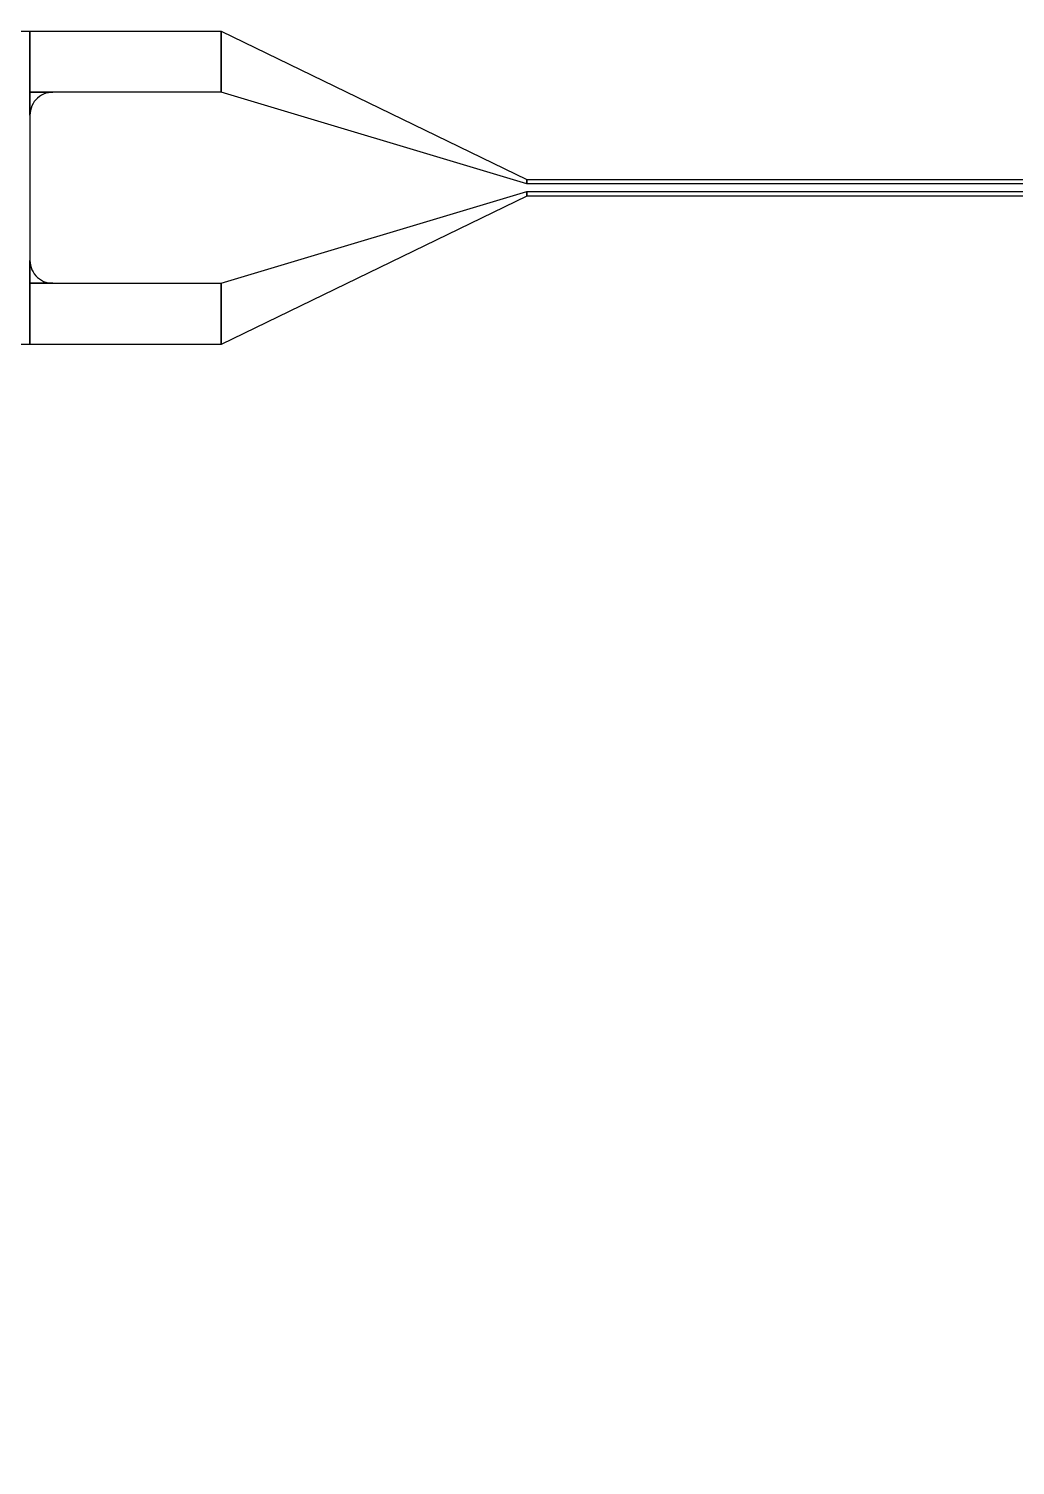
# Model space of a CAD drawing. Extents: x -50000 to 50000, y -50000 to 50000.
# Drawn here: x -20582 to -19291, y 37929 to 39808 of the extents above; entities that cross this region are included whole.
import ezdxf

# ---------------------------------------------------------------- set-up
doc = ezdxf.new("R2010")
doc.units = 0
doc.layers.add('FRAME', color=14, linetype='CONTINUOUS')
doc.layers.add('XOR', color=5, linetype='CONTINUOUS')

# ---------------------------------------------------------------- blocks, each defined once
blk = doc.blocks.new('CHIP_RESONATOR1')
at = {"layer": 'XOR'}
blk.add_lwpolyline([(870, 3705), (920, 3705), (920, 3295), (870, 3295)], dxfattribs=at)
for points in [[(920, 3625), (920, 3705), (1170, 3705), (1170, 3625)], [(1570, 3505), (1170, 3625), (1170, 3705), (1570, 3511)], [(920, 3595), (920, 3625), (950, 3625), (946.864, 3624.836), (943.763, 3624.344), (940.729, 3623.532), (937.798, 3622.406), (935, 3620.981), (932.366, 3619.271), (929.926, 3617.294), (927.706, 3615.074), (925.729, 3612.634), (924.019, 3610), (922.594, 3607.202), (921.468, 3604.271), (920.656, 3601.237), (920.164, 3598.136)], [(1170, 3295), (1170, 3375), (1570, 3495), (1570, 3489)], [(1570, 3505), (1570, 3511), (5430, 3511), (5430, 3505)], [(1570, 3489), (1570, 3495), (5430, 3495), (5430, 3489)], [(920, 3375), (920, 3405), (920.164, 3401.864), (920.656, 3398.763), (921.468, 3395.729), (922.594, 3392.798), (924.019, 3390), (925.729, 3387.366), (927.706, 3384.926), (929.926, 3382.706), (932.366, 3380.729), (935, 3379.019), (937.798, 3377.594), (940.729, 3376.468), (943.763, 3375.656), (946.864, 3375.164), (950, 3375)], [(920, 3295), (920, 3375), (1170, 3375), (1170, 3295)]]:
    blk.add_lwpolyline(points, close=True, dxfattribs=at)

msp = doc.modelspace()

# ---------------------------------------------------------------- linework, layer by layer
at = {"layer": 'FRAME'}
for radius in [50000, 49000]:
    msp.add_circle((0, 0), radius, dxfattribs=at)

# ---------------------------------------------------------------- block references
msp.add_blockref('CHIP_RESONATOR1', (-21500, 36100))

doc.saveas('drawing.dxf')
